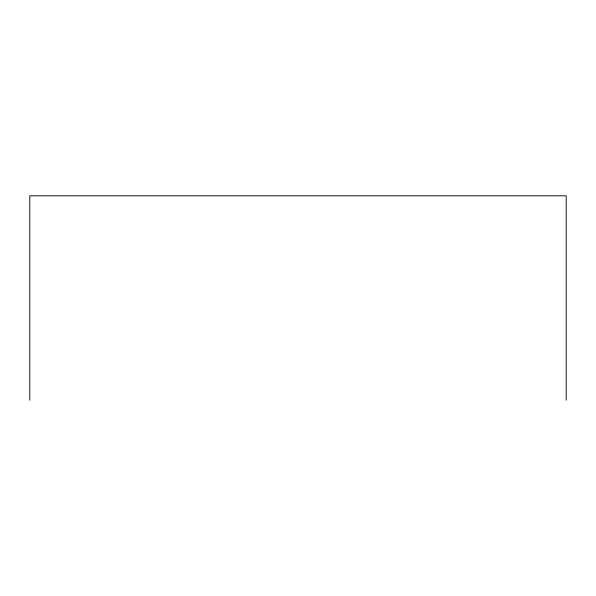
<?xml version="1.0" encoding="UTF-8"?>
<svg xmlns="http://www.w3.org/2000/svg" width="596" height="596" viewBox="0 0 596 596"><rect width="100%" height="100%" fill="white"/><g stroke="black" fill="none" stroke-linecap="round" stroke-linejoin="round"><path stroke-width="0.89" d="M566.2 400.184L566.2 195.816L29.8 195.816L29.8 400.184"/></g></svg>
